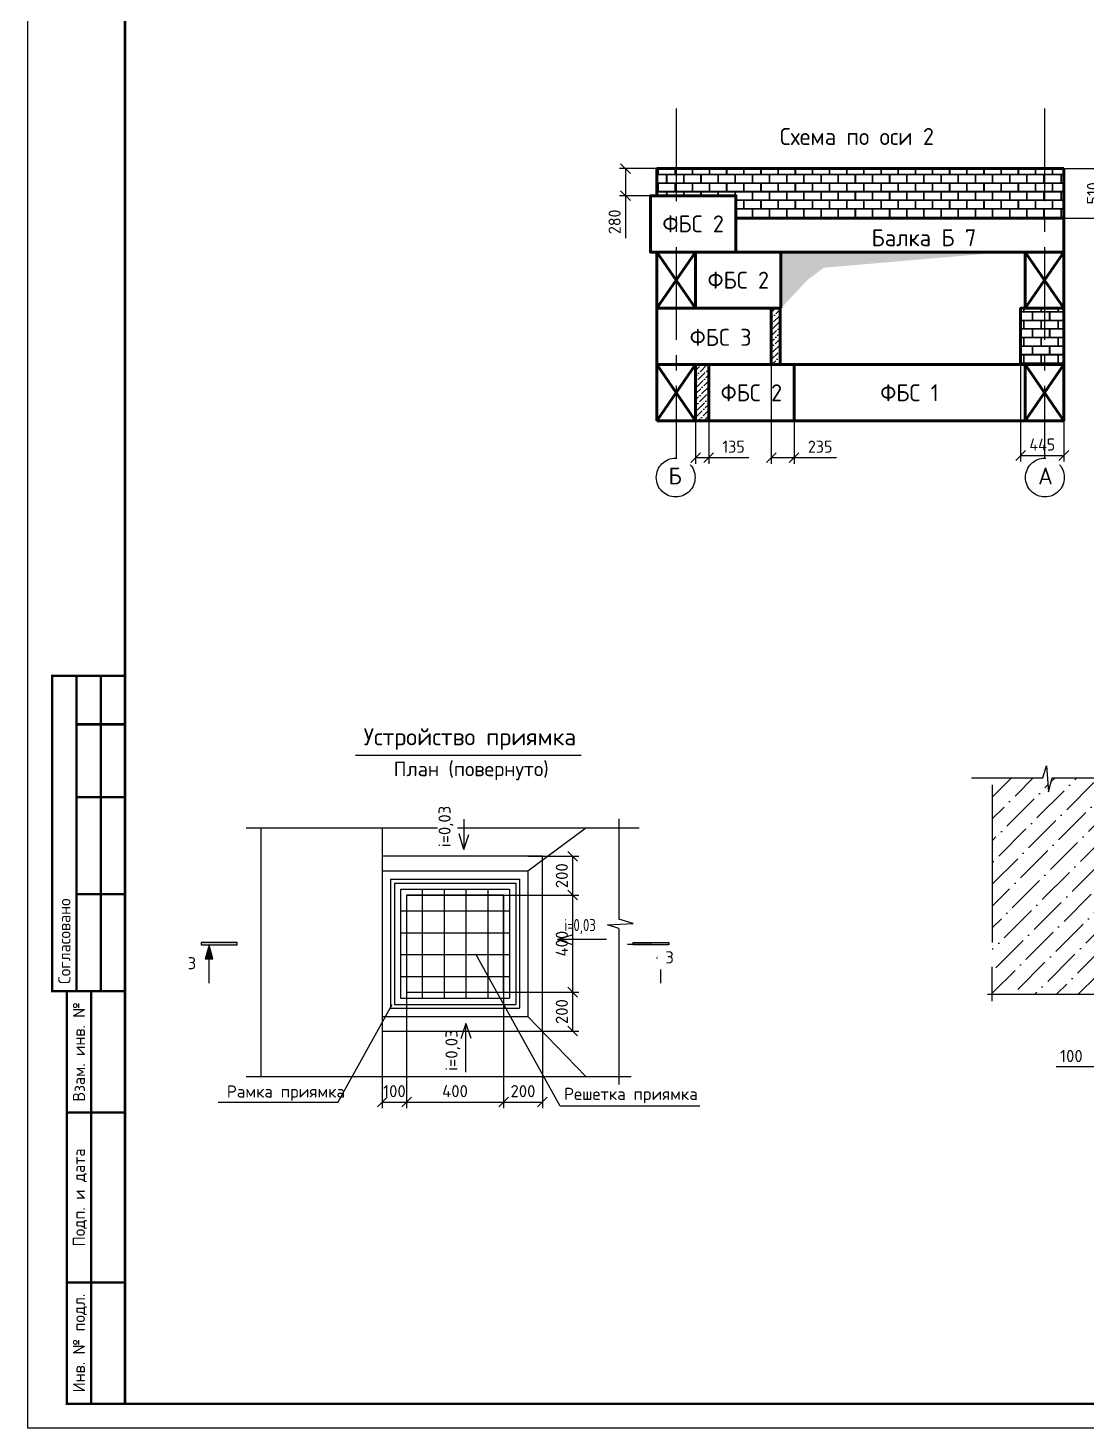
# Model space of a CAD drawing. Header units: metres. Extents: x -18 to 14983, y 1157 to 3877.
# Drawn here: x 11413.6 to 11631.7, y 3283.2 to 3571.7 of the extents above; entities that cross this region are included whole.
import ezdxf
from ezdxf.enums import TextEntityAlignment as Align

# ---------------------------------------------------------------- set-up
doc = ezdxf.new("R2010")
doc.units = ezdxf.units.M
doc.linetypes.add('осевая2', pattern=[28.575, 19.05, -3.175, 3.175, -3.175])
for name, color, linetype, lineweight in [('Осевая', 2, 'осевая2', 30), ('Основной', 1, 'Continuous', 60), ('Размер 3.5', 250, 'Continuous', 35), ('Размеры на чертеже', 250, 'Continuous', 25)]:
    doc.layers.add(name, color=color, linetype=linetype, lineweight=lineweight)
doc.layers.add('Штриховка', color=7, linetype='Continuous')
doc.styles.add('-ISOCPEUR-', font='isocpeur.ttf')
doc.styles.add('GOST', font='GOST_Common.ttf')
doc.styles.get("Standard").update_dxf_attribs({"font": 'GOST_Common.ttf'})
doc.dimstyles.new('М 1 к 50', dxfattribs={"dimtxt": 2.5, "dimasz": 2, "dimexe": 1.25, "dimexo": 0, "dimgap": 1, "dimtad": 1, "dimdec": 0, "dimlfac": 50, "dimzin": 0, "dimdsep": 46, "dimtxsty": 'GOST', "dimblk": 'OBLIQUE', "dimcen": 0, "dimclrd": 256, "dimclre": 256, "dimclrt": 256, "dimazin": 2, "dimtfac": 1, "dimtdec": 0, "dimtmove": 0, "dimatfit": 3, "dimldrblk": 'NONE', "dimfxl": 1.25, "dimtolj": 1, "dimtzin": 0, "dimlwd": -1, "dimlwe": -1, "dimarcsym": 2})

# ---------------------------------------------------------------- blocks, each defined once
blk = doc.blocks.new('*U448')
at = {"layer": 'Основной', "ltscale": 20}
blk.add_lwpolyline([(0, -290), (1180, -290), (1180, 290), (0, 290)], close=True, dxfattribs=at)
at = {"layer": 'Основной', "ltscale": 20, "flags": 1}
for tag, p in [('ВЕС', (579, 65)), ('ОБЪЕМ', (580, 62))]:
    blk.add_attdef(tag, p, '', height=2.5, dxfattribs=at)
at = {"layer": 'Основной', "ltscale": 20}
blk.add_attdef('НАЗВАНИЕ', (445, -134), '', height=38.9, dxfattribs=at)
blk = doc.blocks.new('*U408')
at = {"layer": 'Основной', "ltscale": 20}
blk.add_lwpolyline([(0, -290), (2380, -290), (2380, 290), (0, 290)], close=True, dxfattribs=at)
at = {"layer": 'Основной', "ltscale": 20, "flags": 1}
for tag, p in [('ВЕС', (579, 65)), ('ОБЪЕМ', (580, 62))]:
    blk.add_attdef(tag, p, '', height=2.5, dxfattribs=at)
at = {"layer": 'Основной', "ltscale": 20}
blk.add_attdef('НАЗВАНИЕ', (445, -134), '', height=38.9, dxfattribs=at)
blk = doc.blocks.new('*U391')
at = {"layer": 'Основной', "ltscale": 20}
blk.add_lwpolyline([(0, -290), (880, -290), (880, 290), (0, 290)], close=True, dxfattribs=at)
at = {"layer": 'Основной', "ltscale": 20, "flags": 1}
for tag, p in [('ВЕС', (579, 65)), ('ОБЪЕМ', (580, 62))]:
    blk.add_attdef(tag, p, '', height=2.5, dxfattribs=at)
at = {"layer": 'Основной', "ltscale": 20}
blk.add_attdef('НАЗВАНИЕ', (445, -134), '', height=38.9, dxfattribs=at)
blk = doc.blocks.new('_Oblique')
at = {"color": 0, "linetype": 'ByBlock', "lineweight": -2}
blk.add_line((-0.5, -0.5), (0.5, 0.5), dxfattribs=at)
blk = doc.blocks.new('*D459')
at = {"layer": 'Defpoints', "color": 0, "lineweight": 35, "transparency": 16777216}
for p in [(11511.67, 3392.98), (11525.93, 3392.98), (11511.67, 3372.98)]:
    blk.add_point(p, dxfattribs=at)
at = {"layer": 'Размеры на чертеже', "transparency": 16777216}
for p, q in [((11511.67, 3392.98), (11527.18, 3392.98)), ((11525.93, 3372.98), (11525.93, 3392.98)), ((11511.67, 3372.98), (11527.18, 3372.98))]:
    blk.add_line(p, q, dxfattribs=at)
at = {"layer": 'Размеры на чертеже', "transparency": 16777216, "xscale": 2, "yscale": 2, "zscale": 2}
for p, rotation in [((11525.93, 3392.98), 90), ((11525.93, 3372.98), 270)]:
    blk.add_blockref('_Oblique', p, dxfattribs=dict(at, rotation=rotation))
at = {"layer": 'Размеры на чертеже', "transparency": 16777216, "insert": (11523.68, 3382.98), "char_height": 2.5, "attachment_point": 5, "rotation": 90, "style": '-ISOCPEUR-'}
blk.add_mtext('\\A1;400', dxfattribs=at)
blk = doc.blocks.new('_None')
blk = doc.blocks.new('*D460')
at = {"layer": 'Defpoints', "color": 0, "lineweight": 35, "transparency": 16777216}
for p in [(11511.67, 3372.98), (11519.67, 3364.98), (11519.67, 3350.34)]:
    blk.add_point(p, dxfattribs=at)
at = {"layer": 'Размеры на чертеже', "transparency": 16777216}
for p, q in [((11511.67, 3372.98), (11511.67, 3349.09)), ((11519.67, 3364.98), (11519.67, 3349.09)), ((11511.67, 3350.34), (11519.67, 3350.34))]:
    blk.add_line(p, q, dxfattribs=at)
at = {"layer": 'Размеры на чертеже', "transparency": 16777216, "xscale": 2, "yscale": 2, "zscale": 2, "rotation": 180}
blk.add_blockref('_Oblique', (11511.67, 3350.34), dxfattribs=at)
at = {"layer": 'Размеры на чертеже', "transparency": 16777216, "xscale": 2, "yscale": 2, "zscale": 2}
blk.add_blockref('_Oblique', (11519.67, 3350.34), dxfattribs=at)
at = {"layer": 'Размеры на чертеже', "transparency": 16777216, "insert": (11515.67, 3352.59), "char_height": 2.5, "attachment_point": 5, "style": '-ISOCPEUR-'}
blk.add_mtext('\\A1;200', dxfattribs=at)
blk = doc.blocks.new('*D461')
at = {"layer": 'Defpoints', "color": 0, "lineweight": 35, "transparency": 16777216}
for p in [(11511.67, 3372.98), (11525.93, 3372.98), (11519.57, 3364.98)]:
    blk.add_point(p, dxfattribs=at)
at = {"layer": 'Размеры на чертеже', "transparency": 16777216}
for p, q in [((11511.67, 3372.98), (11527.18, 3372.98)), ((11525.93, 3364.98), (11525.93, 3372.98)), ((11519.57, 3364.98), (11527.18, 3364.98))]:
    blk.add_line(p, q, dxfattribs=at)
at = {"layer": 'Размеры на чертеже', "transparency": 16777216, "xscale": 2, "yscale": 2, "zscale": 2}
for p, rotation in [((11525.93, 3372.98), 90), ((11525.93, 3364.98), 270)]:
    blk.add_blockref('_Oblique', p, dxfattribs=dict(at, rotation=rotation))
at = {"layer": 'Размеры на чертеже', "transparency": 16777216, "insert": (11523.68, 3368.98), "char_height": 2.5, "attachment_point": 5, "rotation": 90, "style": '-ISOCPEUR-'}
blk.add_mtext('\\A1;200', dxfattribs=at)
blk = doc.blocks.new('*D462')
at = {"layer": 'Defpoints', "color": 0, "lineweight": 35, "transparency": 16777216}
for p in [(11491.67, 3372.98), (11486.67, 3367.98), (11491.67, 3350.34)]:
    blk.add_point(p, dxfattribs=at)
at = {"layer": 'Размеры на чертеже', "transparency": 16777216}
for p, q in [((11491.67, 3372.98), (11491.67, 3349.09)), ((11486.67, 3367.98), (11486.67, 3349.09)), ((11486.67, 3350.34), (11491.67, 3350.34))]:
    blk.add_line(p, q, dxfattribs=at)
at = {"layer": 'Размеры на чертеже', "transparency": 16777216, "xscale": 2, "yscale": 2, "zscale": 2, "rotation": 180}
blk.add_blockref('_Oblique', (11486.67, 3350.34), dxfattribs=at)
at = {"layer": 'Размеры на чертеже', "transparency": 16777216, "xscale": 2, "yscale": 2, "zscale": 2}
blk.add_blockref('_Oblique', (11491.67, 3350.34), dxfattribs=at)
at = {"layer": 'Размеры на чертеже', "transparency": 16777216, "insert": (11489.17, 3352.59), "char_height": 2.5, "attachment_point": 5, "style": '-ISOCPEUR-'}
blk.add_mtext('\\A1;100', dxfattribs=at)
blk = doc.blocks.new('*D463')
at = {"layer": 'Defpoints', "color": 0, "lineweight": 35, "transparency": 16777216}
for p in [(11491.67, 3372.98), (11511.67, 3372.98), (11511.67, 3350.34)]:
    blk.add_point(p, dxfattribs=at)
at = {"layer": 'Размеры на чертеже', "transparency": 16777216}
for p, q in [((11491.67, 3372.98), (11491.67, 3349.09)), ((11511.67, 3372.98), (11511.67, 3349.09)), ((11491.67, 3350.34), (11511.67, 3350.34))]:
    blk.add_line(p, q, dxfattribs=at)
at = {"layer": 'Размеры на чертеже', "transparency": 16777216, "xscale": 2, "yscale": 2, "zscale": 2, "rotation": 180}
blk.add_blockref('_Oblique', (11491.67, 3350.34), dxfattribs=at)
at = {"layer": 'Размеры на чертеже', "transparency": 16777216, "xscale": 2, "yscale": 2, "zscale": 2}
blk.add_blockref('_Oblique', (11511.67, 3350.34), dxfattribs=at)
at = {"layer": 'Размеры на чертеже', "transparency": 16777216, "insert": (11501.67, 3352.59), "char_height": 2.5, "attachment_point": 5, "style": '-ISOCPEUR-'}
blk.add_mtext('\\A1;400', dxfattribs=at)
blk = doc.blocks.new('*D464')
at = {"layer": 'Defpoints', "color": 0, "lineweight": 35, "transparency": 16777216}
for p in [(11516.67, 3400.98), (11525.93, 3400.98), (11511.67, 3392.98)]:
    blk.add_point(p, dxfattribs=at)
at = {"layer": 'Размеры на чертеже', "transparency": 16777216}
for p, q in [((11516.67, 3400.98), (11527.18, 3400.98)), ((11525.93, 3392.98), (11525.93, 3400.98)), ((11511.67, 3392.98), (11527.18, 3392.98))]:
    blk.add_line(p, q, dxfattribs=at)
at = {"layer": 'Размеры на чертеже', "transparency": 16777216, "xscale": 2, "yscale": 2, "zscale": 2}
for p, rotation in [((11525.93, 3400.98), 90), ((11525.93, 3392.98), 270)]:
    blk.add_blockref('_Oblique', p, dxfattribs=dict(at, rotation=rotation))
at = {"layer": 'Размеры на чертеже', "transparency": 16777216, "insert": (11523.68, 3396.98), "char_height": 2.5, "attachment_point": 5, "rotation": 90, "style": '-ISOCPEUR-'}
blk.add_mtext('\\A1;200', dxfattribs=at)
blk = doc.blocks.new('*D472')
at = {"layer": 'Defpoints', "color": 0, "lineweight": 35, "transparency": 16777216}
for p in [(11641.44, 3372.55), (11636.44, 3361.94), (11641.44, 3357.58)]:
    blk.add_point(p, dxfattribs=at)
at = {"layer": 'Размеры на чертеже', "transparency": 16777216}
for p, q in [((11641.44, 3372.55), (11641.44, 3356.33)), ((11636.44, 3361.94), (11636.44, 3356.33)), ((11636.44, 3357.58), (11625.59, 3357.58)), ((11641.44, 3357.58), (11636.44, 3357.58))]:
    blk.add_line(p, q, dxfattribs=at)
at = {"layer": 'Размеры на чертеже', "transparency": 16777216, "xscale": 2, "yscale": 2, "zscale": 2, "rotation": 180}
blk.add_blockref('_Oblique', (11636.44, 3357.58), dxfattribs=at)
at = {"layer": 'Размеры на чертеже', "transparency": 16777216, "xscale": 2, "yscale": 2, "zscale": 2}
blk.add_blockref('_Oblique', (11641.44, 3357.58), dxfattribs=at)
at = {"layer": 'Размеры на чертеже', "transparency": 16777216, "insert": (11628.71, 3359.83), "char_height": 2.5, "attachment_point": 5, "style": '-ISOCPEUR-'}
blk.add_mtext('\\A1;100', dxfattribs=at)
blk = doc.blocks.new('направление')
at = {"layer": 'Размеры на чертеже'}
h = blk.add_hatch(color=256, dxfattribs=at)
h.dxf.hatch_style = 1
h.paths.add_polyline_path([(0, 0), (-3.75, 1.04), (-3.75, -1.03)])
blk.add_line((-10.5, 0), (-2.5, 0), dxfattribs=at)
blk.add_lwpolyline([(0, 0), (-3.75, 1.04), (-3.75, -1.03)], close=True, dxfattribs=at)
blk = doc.blocks.new('*U458')
at = {"layer": 'Штриховка', "true_color": 0x000000}
h = blk.add_hatch(color=18, dxfattribs=at)
h.dxf.hatch_style = 1
h.paths.add_polyline_path([(-2.429, 0.023), (-2.429, 0.002), (-2.097, 0.002), (-2.097, 0.023)])
h = blk.add_hatch(color=18, dxfattribs=at)
h.dxf.hatch_style = 1
h.paths.add_polyline_path([(1.55, 0.023), (1.55, 0.001), (1.881, 0.001), (1.881, 0.023)])
at = {"layer": 'Штриховка', "color": 18, "true_color": 0x000000}
for points in [[(-2.097, 0.002), (-2.097, 0.023), (-2.429, 0.023), (-2.429, 0.002)], [(1.55, 0.001), (1.55, 0.023), (1.881, 0.023), (1.881, 0.001)]]:
    blk.add_lwpolyline(points, close=True, dxfattribs=at)
at = {"layer": 'Размеры на чертеже', "yscale": 0.03333333333333333, "zscale": 0.03333333333333333}
for p, xscale, rotation in [((-2.355, 0), 0.03333333333333333, 89.99999999993935), ((1.807, 0), -0.03333333333333333, 270.0000000000607)]:
    blk.add_blockref('направление', p, dxfattribs=dict(at, xscale=xscale, rotation=rotation))
blk = doc.blocks.new('*D541')
at = {"transparency": 16777216}
for p, q in [((11551.26, 3490.69), (11551.26, 3481.88)), ((11553.95, 3490.69), (11553.95, 3481.88)), ((11551.26, 3483.13), (11553.95, 3483.13)), ((11553.95, 3483.13), (11562.2, 3483.13))]:
    blk.add_line(p, q, dxfattribs=at)
at = {"layer": 'Defpoints', "color": 0, "lineweight": 35, "transparency": 16777216}
for p in [(11551.26, 3490.69), (11553.95, 3490.69), (11553.95, 3483.13)]:
    blk.add_point(p, dxfattribs=at)
at = {"transparency": 16777216, "xscale": 2, "yscale": 2, "zscale": 2, "rotation": 180}
blk.add_blockref('_Oblique', (11551.26, 3483.13), dxfattribs=at)
at = {"transparency": 16777216, "xscale": 2, "yscale": 2, "zscale": 2}
blk.add_blockref('_Oblique', (11553.95, 3483.13), dxfattribs=at)
at = {"transparency": 16777216, "insert": (11559.08, 3485.38), "char_height": 2.5, "attachment_point": 5, "style": 'GOST'}
blk.add_mtext('\\A1;135', dxfattribs=at)
blk = doc.blocks.new('*D542')
at = {"transparency": 16777216}
for p, q in [((11566.86, 3502.29), (11566.86, 3481.88)), ((11571.55, 3502.29), (11571.55, 3481.88)), ((11566.86, 3483.13), (11571.55, 3483.13)), ((11571.55, 3483.13), (11580.3, 3483.13))]:
    blk.add_line(p, q, dxfattribs=at)
at = {"layer": 'Defpoints', "color": 0, "lineweight": 35, "transparency": 16777216}
for p in [(11566.86, 3502.29), (11571.55, 3502.29), (11571.55, 3483.13)]:
    blk.add_point(p, dxfattribs=at)
at = {"transparency": 16777216, "xscale": 2, "yscale": 2, "zscale": 2, "rotation": 180}
blk.add_blockref('_Oblique', (11566.86, 3483.13), dxfattribs=at)
at = {"transparency": 16777216, "xscale": 2, "yscale": 2, "zscale": 2}
blk.add_blockref('_Oblique', (11571.55, 3483.13), dxfattribs=at)
at = {"transparency": 16777216, "insert": (11576.93, 3485.38), "char_height": 2.5, "attachment_point": 5, "style": 'GOST'}
blk.add_mtext('\\A1;235', dxfattribs=at)
blk = doc.blocks.new('*D543')
at = {"transparency": 16777216}
for p, q in [((11618.26, 3502.29), (11618.26, 3482.32)), ((11627.16, 3502.29), (11627.16, 3482.32)), ((11618.26, 3483.57), (11627.16, 3483.57))]:
    blk.add_line(p, q, dxfattribs=at)
at = {"layer": 'Defpoints', "color": 0, "lineweight": 35, "transparency": 16777216}
for p in [(11618.26, 3502.29), (11627.16, 3502.29), (11627.16, 3483.57)]:
    blk.add_point(p, dxfattribs=at)
at = {"transparency": 16777216, "xscale": 2, "yscale": 2, "zscale": 2, "rotation": 180}
blk.add_blockref('_Oblique', (11618.26, 3483.57), dxfattribs=at)
at = {"transparency": 16777216, "xscale": 2, "yscale": 2, "zscale": 2}
blk.add_blockref('_Oblique', (11627.16, 3483.57), dxfattribs=at)
at = {"transparency": 16777216, "insert": (11622.71, 3485.82), "char_height": 2.5, "attachment_point": 5, "style": 'GOST'}
blk.add_mtext('\\A1;445', dxfattribs=at)
blk = doc.blocks.new('*D544')
at = {"transparency": 16777216}
for p, q in [((11627.16, 3542.69), (11636.66, 3542.69)), ((11635.41, 3532.49), (11635.41, 3542.69)), ((11627.16, 3532.49), (11636.66, 3532.49))]:
    blk.add_line(p, q, dxfattribs=at)
at = {"layer": 'Defpoints', "color": 0, "lineweight": 35, "transparency": 16777216}
for p in [(11627.16, 3542.69), (11635.41, 3542.69), (11627.16, 3532.49)]:
    blk.add_point(p, dxfattribs=at)
at = {"transparency": 16777216, "xscale": 2, "yscale": 2, "zscale": 2}
for p, rotation in [((11635.41, 3542.69), 90), ((11635.41, 3532.49), 270)]:
    blk.add_blockref('_Oblique', p, dxfattribs=dict(at, rotation=rotation))
at = {"transparency": 16777216, "insert": (11633.16, 3537.59), "char_height": 2.5, "attachment_point": 5, "rotation": 90, "style": 'GOST'}
blk.add_mtext('\\A1;510', dxfattribs=at)
blk = doc.blocks.new('*D545')
at = {"transparency": 16777216}
for p, q in [((11543.26, 3542.69), (11535.56, 3542.69)), ((11536.81, 3542.69), (11536.81, 3537.09)), ((11543.26, 3537.09), (11535.56, 3537.09)), ((11536.81, 3537.09), (11536.81, 3528.34))]:
    blk.add_line(p, q, dxfattribs=at)
at = {"layer": 'Defpoints', "color": 0, "lineweight": 35, "transparency": 16777216}
for p in [(11543.26, 3542.69), (11536.81, 3537.09), (11543.26, 3537.09)]:
    blk.add_point(p, dxfattribs=at)
at = {"transparency": 16777216, "xscale": 2, "yscale": 2, "zscale": 2}
for p, rotation in [((11536.81, 3542.69), 90), ((11536.81, 3537.09), 270)]:
    blk.add_blockref('_Oblique', p, dxfattribs=dict(at, rotation=rotation))
at = {"transparency": 16777216, "insert": (11534.56, 3531.72), "char_height": 2.5, "attachment_point": 5, "rotation": 90, "style": 'GOST'}
blk.add_mtext('\\A1;280', dxfattribs=at)

msp = doc.modelspace()

# ---------------------------------------------------------------- hatches: boundary and pattern name
h = msp.add_hatch()
h.set_pattern_fill('AR-B816C', scale=0.0087)
h.set_pattern_definition([(360, (3697.9239, 1496.0653), (1.76784, 1.76784), [3.4528125, -0.0828675]), (360, (3696.156, 1496.1481), (1.76784, 1.76784), [3.4528125, -0.0828675]), (90, (3697.9239, 1496.0653), (-1.76784, 1.76784), [-1.8507075, 1.6849725]), (90, (3697.841, 1496.0653), (-1.76784, 1.76784), [-1.8507075, 1.6849725])])
h.paths.add_polyline_path([(11623.1568, 3542.6919), (11547.2539, 3542.6919), (11547.2539, 3537.0919), (11559.5553, 3537.0919), (11559.5553, 3532.4919), (11623.1568, 3532.4919)])
h.paths.add_polyline_path([(11547.2539, 3542.6919), (11543.2553, 3542.6919), (11543.2553, 3537.0919), (11547.2539, 3537.0919)])
h.paths.add_polyline_path([(11627.1553, 3542.6919), (11623.1568, 3542.6919), (11623.1568, 3532.4919), (11627.1553, 3532.4919)])
h = msp.add_hatch(color=7)
h.dxf.hatch_style = 1
h.paths.add_polyline_path([(11574.2923, 3519.7122), (11577.6914, 3522.2507), (11615.2553, 3525.4919), (11568.8568, 3525.4919), (11568.8568, 3513.8918)])
h = msp.add_hatch()
h.set_pattern_fill('ANSI36', scale=0.27)
h.set_pattern_definition([(45, (3697.9239, 1496.0653), (0.45462547, 1.66696004), [2.143125, -0.428625, 0, -0.428625])])
h.paths.add_polyline_path([(11568.6569, 3513.8918), (11566.8568, 3513.8918), (11566.8568, 3502.2919), (11568.6569, 3502.292)])
h.paths.add_polyline_path([(11553.9538, 3502.2919), (11551.2568, 3502.2919), (11551.2568, 3490.692), (11553.9538, 3490.692)])
h = msp.add_hatch()
h.set_pattern_fill('AR-B816C', scale=0.0087)
h.set_pattern_definition([(360, (3699.0865, 1496.0653), (1.76784, 1.76784), [3.4528125, -0.0828675]), (360, (3697.3187, 1496.1481), (1.76784, 1.76784), [3.4528125, -0.0828675]), (90, (3699.0865, 1496.0653), (-1.76784, 1.76784), [-1.8507075, 1.6849725]), (90, (3699.0036, 1496.0653), (-1.76784, 1.76784), [-1.8507075, 1.6849725])])
h.paths.add_polyline_path([(11627.1553, 3513.8918), (11618.2569, 3513.8919), (11618.2569, 3502.292), (11627.1553, 3502.2919)])
h = msp.add_hatch()
h.set_pattern_fill('ANSI36')
h.set_pattern_definition([(45, (10389.0407, 3227.0366), (1.683798, 6.173926), [7.9375, -1.5875, 0, -1.5875])])
h.paths.add_polyline_path([(11636.4387, 3417.1372), (11624.7749, 3417.1372), (11623.9991, 3414.292), (11623.5511, 3419.63), (11622.8027, 3417.1372), (11612.401, 3417.1372), (11612.401, 3379.611), (11636.4387, 3380.6557)])
h.paths.add_polyline_path([(11636.4387, 3380.6617), (11612.401, 3379.617), (11612.401, 3372.5494), (11636.4387, 3372.5494)])

# ---------------------------------------------------------------- linework, layer by layer
for p, q in [((11627.1569, 3513.8919), (11618.2569, 3513.8919)), ((11618.2569, 3513.8919), (11618.2569, 3502.2919)), ((11568.6569, 3511.4992), (11568.6569, 3502.2919))]:
    msp.add_line(p, q)
at = {"color": 7}
for p, q in [((11481.1258, 3421.8437), (11527.6526, 3421.8437)), ((11622.8027, 3417.1372), (11623.5511, 3419.63)), ((11623.5511, 3419.63), (11623.9991, 3414.292)), ((11608.1461, 3417.1372), (11622.8027, 3417.1372)), ((11612.401, 3415.723), (11612.401, 3383.2072)), ((11623.9991, 3414.292), (11624.7749, 3417.1372)), ((11624.7749, 3417.1372), (11639.3711, 3417.1372)), ((11503.5031, 3408.6642), (11503.5031, 3402.4052)), ((11535.4655, 3408.7144), (11535.4655, 3388.0208)), ((11458.6492, 3406.8168), (11498.0791, 3406.8168)), ((11461.6691, 3406.8168), (11461.6691, 3355.6136)), ((11486.6691, 3406.8168), (11486.6691, 3355.6136)), ((11502.1974, 3406.8168), (11539.6269, 3406.8168)), ((11503.5031, 3402.4052), (11502.4885, 3405.6111)), ((11503.5031, 3402.4052), (11504.5177, 3405.4508)), ((11516.6691, 3397.9753), (11528.651, 3406.8168)), ((11486.6691, 3397.9753), (11516.6691, 3397.9753)), ((11488.3691, 3396.2753), (11488.3691, 3369.6753)), ((11488.3691, 3396.2753), (11514.9691, 3396.2753)), ((11489.1691, 3395.4753), (11489.1691, 3370.4753)), ((11489.1691, 3395.4753), (11514.1691, 3395.4753)), ((11514.1691, 3395.4753), (11514.1691, 3370.4753)), ((11514.9691, 3396.2753), (11514.9691, 3369.6753)), ((11516.6691, 3397.9753), (11516.6691, 3367.9753)), ((11490.4191, 3394.2253), (11490.4191, 3371.7253)), ((11490.4191, 3394.2253), (11512.9191, 3394.2253)), ((11491.6691, 3392.9753), (11491.6691, 3372.9753)), ((11491.6691, 3392.9753), (11511.6691, 3392.9753)), ((11494.9191, 3394.2253), (11494.9191, 3371.7253)), ((11499.4191, 3394.2253), (11499.4191, 3371.7253)), ((11503.9191, 3394.2253), (11503.9191, 3371.7253)), ((11508.4191, 3394.2253), (11508.4191, 3371.7253)), ((11511.6691, 3392.9753), (11511.6691, 3372.9753)), ((11512.9191, 3394.2253), (11512.9191, 3371.7253)), ((11490.4191, 3389.7253), (11512.9191, 3389.7253)), ((11533.0923, 3386.8831), (11538.4045, 3387.1359)), ((11535.4655, 3386.1247), (11533.0923, 3386.8831)), ((11538.4045, 3387.1359), (11535.4655, 3388.0208)), ((11490.4191, 3385.2253), (11512.9191, 3385.2253)), ((11522.8143, 3383.8417), (11526.0201, 3384.8563)), ((11535.4655, 3386.1247), (11535.4655, 3353.9501)), ((11522.8143, 3383.8417), (11525.8598, 3382.8271)), ((11532.8593, 3383.8417), (11522.8143, 3383.8417)), ((11537.2047, 3382.8877), (11542.2047, 3382.8877)), ((11490.4191, 3380.7253), (11512.9191, 3380.7253)), ((11523.3188, 3349.462), (11505.9279, 3380.7842)), ((11490.4191, 3376.2253), (11512.9191, 3376.2253)), ((11491.6691, 3372.9753), (11511.6691, 3372.9753)), ((11611.4387, 3372.5494), (11666.4387, 3372.5494)), ((11477.5128, 3350.2787), (11488.6988, 3370.4238)), ((11488.3691, 3369.6753), (11514.9691, 3369.6753)), ((11489.1691, 3370.4753), (11514.1691, 3370.4753)), ((11490.4191, 3371.7253), (11512.9191, 3371.7253)), ((11486.6691, 3367.9753), (11516.6691, 3367.9753)), ((11503.9125, 3366.545), (11502.8979, 3363.3391)), ((11503.9125, 3366.545), (11504.9271, 3363.4994)), ((11503.9125, 3356.5), (11503.9125, 3366.545)), ((11516.6691, 3367.9753), (11528.6053, 3355.6136)), ((11458.6492, 3355.6136), (11537.9624, 3355.6136)), ((11477.5128, 3350.2787), (11452.819, 3350.2787)), ((11552.1282, 3349.462), (11523.3188, 3349.462))]:
    msp.add_line(p, q, dxfattribs=at)
msp.add_lwpolyline([(11413.6464, 3877.1778), (12254.6464, 3877.1778), (12254.6464, 3283.1778), (11413.6464, 3283.1778)], close=True)
at = {"const_width": 0.5}
msp.add_lwpolyline([(11433.6464, 3872.1778), (12249.6464, 3872.1778), (12249.6464, 3288.1778), (11433.6464, 3288.1778)], close=True, dxfattribs=at)
for points in [[(11433.6464, 3373.1778), (11418.6464, 3373.1778), (11418.6464, 3438.1778), (11433.6464, 3438.1778)], [(11423.6464, 3438.1778), (11423.6464, 3373.1778)], [(11428.6464, 3438.1778), (11428.6464, 3373.1778)], [(11423.6464, 3428.1778), (11433.6464, 3428.1778)], [(11423.6464, 3413.1778), (11433.6464, 3413.1778)], [(11423.6464, 3393.1778), (11433.6464, 3393.1778)], [(11433.6464, 3288.1778), (11421.6464, 3288.1778), (11421.6464, 3373.1778), (11433.6464, 3373.1778)], [(11426.6464, 3373.1778), (11426.6464, 3288.1778)], [(11421.6464, 3348.1778), (11433.6464, 3348.1778)], [(11421.6464, 3313.1778), (11433.6464, 3313.1778)]]:
    msp.add_lwpolyline(points, dxfattribs=at)
at = {"color": 7}
for points in [[(11486.6691, 3364.9753), (11519.6691, 3364.9753), (11519.6691, 3400.9753), (11486.6691, 3400.9753)], [(11491.6691, 3372.9753), (11511.6691, 3372.9753), (11511.6691, 3392.9753), (11491.6691, 3392.9753)]]:
    msp.add_lwpolyline(points, close=True, dxfattribs=at)
msp.add_lwpolyline([(11612.401, 3371.1352), (11612.401, 3378.2029)], dxfattribs=at)
at = {"layer": 'Осевая'}
for p, q in [((11547.2539, 3555.0535), (11547.2539, 3483.0342)), ((11623.1568, 3555.0535), (11623.1568, 3483.0342))]:
    msp.add_line(p, q, dxfattribs=at)
for centre in [(11547.1528, 3479.0352), (11623.2578, 3479.0352)]:
    msp.add_circle(centre, 4.0002, dxfattribs=at)
at = {"layer": 'Основной'}
for p, q in [((11627.1553, 3542.6919), (11543.2553, 3542.6919)), ((11543.2553, 3542.6919), (11543.2553, 3537.0919)), ((11627.1553, 3542.6919), (11627.1553, 3525.4921)), ((11543.2553, 3525.4919), (11543.2553, 3490.6919)), ((11551.2568, 3513.8919), (11543.2568, 3525.4918)), ((11551.2568, 3525.4918), (11543.2568, 3513.8919)), ((11543.2568, 3525.4918), (11551.2568, 3525.4918)), ((11551.2568, 3525.4918), (11551.2568, 3513.8919)), ((11619.1568, 3513.8919), (11627.1568, 3525.4919)), ((11619.1568, 3525.4919), (11627.1568, 3513.8919)), ((11627.1568, 3525.4919), (11619.1568, 3525.4919)), ((11619.1568, 3525.4919), (11619.1569, 3513.8919)), ((11627.1568, 3525.4919), (11627.1569, 3513.8919)), ((11543.2553, 3513.8918), (11551.2553, 3513.8918)), ((11551.2568, 3513.8918), (11543.2568, 3513.8919)), ((11568.6569, 3513.8918), (11568.6569, 3502.2919)), ((11627.1553, 3513.8918), (11619.1553, 3513.8918)), ((11619.1568, 3513.8919), (11627.1568, 3513.8919)), ((11627.1569, 3513.8919), (11627.1569, 3502.2963)), ((11551.2568, 3490.692), (11543.2568, 3502.2919)), ((11551.2568, 3502.2919), (11543.2568, 3490.692)), ((11543.2568, 3502.2919), (11551.2568, 3502.2919)), ((11551.2568, 3502.2919), (11551.2568, 3490.692)), ((11627.1553, 3502.2919), (11583.3569, 3502.2919)), ((11619.1539, 3490.692), (11627.1539, 3502.2919)), ((11619.1539, 3502.2919), (11627.1539, 3490.692)), ((11627.1539, 3502.2919), (11619.1539, 3502.2919)), ((11619.1539, 3502.2919), (11619.1539, 3490.692)), ((11627.1553, 3502.2919), (11627.1538, 3490.6921)), ((11543.2553, 3490.692), (11551.2553, 3490.692)), ((11551.2553, 3490.6919), (11543.2553, 3490.6919)), ((11543.2553, 3490.6919), (11627.1553, 3490.6919)), ((11551.2568, 3490.6919), (11543.2568, 3490.692)), ((11619.1539, 3490.6919), (11627.1539, 3490.692)), ((11627.1553, 3490.692), (11619.1553, 3490.692)), ((11619.1553, 3490.6919), (11627.1553, 3490.6919))]:
    msp.add_line(p, q, dxfattribs=at)
msp.add_lwpolyline([(11559.5553, 3532.4919), (11627.1553, 3532.4919), (11627.1553, 3525.4919), (11559.5553, 3525.4919)], close=True, dxfattribs=at)
msp.add_lwpolyline([(11618.2569, 3502.292), (11618.2569, 3513.8919), (11619.1553, 3513.8918)], dxfattribs=at)

# ---------------------------------------------------------------- block references
at = {"layer": 'Основной', "yscale": 0.02, "zscale": 0.02}
for name, p, xscale in [('*U391', (11559.5553, 3531.2919), -0.02), ('*U391', (11568.8568, 3519.6918), -0.02), ('*U448', (11543.2568, 3508.0919), 0.02), ('*U391', (11571.5538, 3496.4919), -0.02), ('*U408', (11619.1538, 3496.4919), -0.02)]:
    msp.add_blockref(name, p, dxfattribs=dict(at, xscale=xscale))
at = {"layer": 'Размеры на чертеже', "xscale": 22.37934226584122, "yscale": 22.37934226584122, "zscale": 22.37934226584122, "rotation": 359.9999984492156}
msp.add_blockref('*U458', (11503.6763, 3382.6811), dxfattribs=at)

# ---------------------------------------------------------------- texts
at = {"color": 7, "style": '-ISOCPEUR-'}
for s, height, p in [('Устройство приямка', 3.5, (11482.8391, 3423.8524)), ('План (повернуто)', 3, (11489.0104, 3417.479)), ('Рамка приямка', 2.5, (11454.6299, 3351.2658)), ('Решетка приямка', 2.5, (11524.1419, 3350.7782))]:
    msp.add_text(s, height=height, dxfattribs=at).set_placement(p)
for p in [(11500.7638, 3402.8581), (11502.1945, 3356.7733)]:
    msp.add_text('i=0,03', height=2.5, rotation=90, dxfattribs=at).set_placement(p)
at = {"style": 'GOST'}
msp.add_text('Согласовано', height=2.5, rotation=90, dxfattribs=at).set_placement((11421.1464, 3374.6778), align=Align.MIDDLE_LEFT)
at = {"color": 7, "width": 0.8}
msp.add_text('i=0,03', height=2.5, dxfattribs=at).set_placement((11524.1744, 3385.5597))
at = {"style": 'GOST'}
for s, p in [('Взам. инв. №', (11424.1464, 3360.6778)), ('Подп. и дата', (11424.1464, 3330.6778)), ('Инв. № подл.', (11424.1464, 3300.6778))]:
    msp.add_text(s, height=2.5, rotation=90, dxfattribs=at).set_placement(p, align=Align.MIDDLE_CENTER)
at = {"layer": 'Основной', "char_height": 3.5, "attachment_point": 5}
for s, insert in [('Б', (11547.0379, 3479.3543)), ('А', (11623.3728, 3479.3543))]:
    msp.add_mtext_dynamic_manual_height_columns(s, width=5.739849, gutter_width=12.5, heights=[0], dxfattribs=dict(at, insert=insert))
at = {"layer": 'Размер 3.5', "char_height": 3.5, "attachment_point": 5, "style": 'GOST'}
for s, width, heights, insert in [('Схема по оси 2', 37.356069, [0], (11584.5146, 3549.2956)), ('{\\C7;ФБС 2}', 15.874668, [5.3157], (11550.7553, 3531.2919)), ('{\\C7;Балка Б 7}', 48.475316, [5.3157], (11598.3073, 3528.443)), ('{\\C7;ФБС 2}', 15.874668, [5.3157], (11560.0568, 3519.6918)), ('{\\C7;ФБС 3}', 15.874668, [5.3157], (11556.4189, 3507.9123)), ('{\\C7;ФБС 2}', 15.874668, [5.3157], (11562.7538, 3496.4919)), ('{\\C7;ФБС 1}', 27.497551, [0], (11595.3538, 3496.4919))]:
    msp.add_mtext_dynamic_manual_height_columns(s, width=width, gutter_width=12.5, heights=heights, dxfattribs=dict(at, insert=insert))

# ---------------------------------------------------------------- dimensions: what is measured, and where the dimension line sits
for base, p1, p2, picture, middle in [((11536.8062, 3537.0919), (11543.2553, 3542.6919), (11543.2553, 3537.0919), '*D545', (11534.5562, 3531.7169)), ((11635.4148, 3542.6919), (11627.1553, 3532.4919), (11627.1553, 3542.6919), '*D544', (11633.1648, 3537.5919))]:
    dim = msp.add_linear_dim(base=base, p1=p1, p2=p2, angle=90, dimstyle='М 1 к 50')
    dim.commit()
    dim.dimension.update_dxf_attribs({"geometry": picture, "text_midpoint": middle})
for base, p1, p2, picture, middle in [((11571.5538, 3483.1337), (11566.8568, 3502.2919), (11571.5538, 3502.2919), '*D542', (11576.9288, 3485.3837)), ((11627.1553, 3483.5742), (11618.2569, 3502.292), (11627.1553, 3502.2908), '*D543', (11622.7061, 3485.8242)), ((11553.9538, 3483.1337), (11551.2568, 3490.692), (11553.9538, 3490.692), '*D541', (11559.0788, 3485.3837))]:
    dim = msp.add_linear_dim(base=base, p1=p1, p2=p2, dimstyle='М 1 к 50')
    dim.commit()
    dim.dimension.update_dxf_attribs({"geometry": picture, "text_midpoint": middle})
at = {"layer": 'Размеры на чертеже'}
for base, p1, p2, text, picture, middle in [((11525.9304, 3400.9753), (11511.6691, 3392.9753), (11516.6691, 3400.9753), '200', '*D464', (11525.9304, 3396.9753)), ((11525.9304, 3392.9753), (11511.6691, 3372.9753), (11511.6691, 3392.9753), '400', '*D459', (11525.9304, 3382.9753)), ((11525.9304, 3372.9753), (11519.5658, 3364.9753), (11511.6691, 3372.9753), '200', '*D461', (11525.9304, 3368.9753))]:
    dim = msp.add_linear_dim(base=base, p1=p1, p2=p2, angle=90, text=text, dimstyle='М 1 к 50', override={"dimtxsty": '-ISOCPEUR-'}, dxfattribs=at)
    dim.commit()
    dim.dimension.update_dxf_attribs({"geometry": picture, "text_midpoint": middle, "dimtype": 160})
for base, p1, p2, text, picture, middle in [((11491.6691, 3350.3398), (11486.6691, 3367.9753), (11491.6691, 3372.9753), '100', '*D462', (11489.1691, 3350.3398)), ((11519.6691, 3350.3398), (11511.6691, 3372.9753), (11519.6691, 3364.9753), '200', '*D460', (11515.6691, 3350.3398)), ((11641.4387, 3357.5764), (11636.4387, 3361.9409), (11641.4387, 3372.5494), '100', '*D472', (11628.7137, 3357.5764))]:
    dim = msp.add_linear_dim(base=base, p1=p1, p2=p2, text=text, dimstyle='М 1 к 50', override={"dimtxsty": '-ISOCPEUR-'}, dxfattribs=at)
    dim.commit()
    dim.dimension.update_dxf_attribs({"geometry": picture, "text_midpoint": middle, "dimtype": 160})
dim = msp.add_linear_dim(base=(11511.6691, 3350.3398), p1=(11491.6691, 3372.9753), p2=(11511.6691, 3372.9753), text='400', dimstyle='М 1 к 50', override={"dimtxsty": '-ISOCPEUR-'}, dxfattribs=at)
dim.commit()
dim.dimension.update_dxf_attribs({"geometry": '*D463', "text_midpoint": (11501.6691, 3352.5898)})

# ---------------------------------------------------------------- next in the draw order: texts
at = {"layer": 'Размер 3.5', "linetype": 'Continuous', "char_height": 2.5, "attachment_point": 5, "style": '-ISOCPEUR-', "bg_fill": 2}
for insert in [(11447.4423, 3378.9533), (11545.9026, 3380.1619)]:
    msp.add_mtext_dynamic_manual_height_columns('{\\C256;\\c0;3}', width=2.554097, gutter_width=1, heights=[0], dxfattribs=dict(at, insert=insert))

doc.saveas('drawing.dxf')
